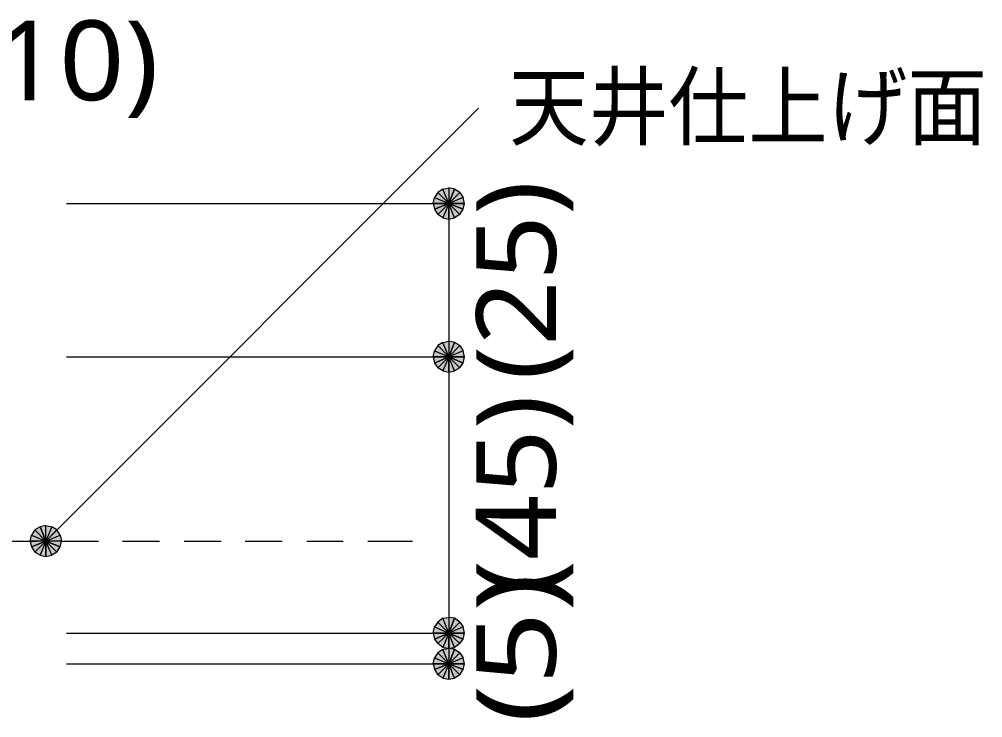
# Model space of a CAD drawing. Header units: millimetres. Extents: x 0 to 420, y 0 to 297.
# Drawn here: x 267.46 to 298.89, y 207.45 to 230.22 of the extents above; entities that cross this region are included whole.
import ezdxf
from ezdxf.enums import TextEntityAlignment as Align

# ---------------------------------------------------------------- set-up
doc = ezdxf.new("R2010")
doc.units = ezdxf.units.MM
doc.styles.add('kst32b', font='NotoSansJP-Variable.ttf')

msp = doc.modelspace()

# ---------------------------------------------------------------- hatches: boundary and pattern name
h = msp.add_hatch(color=7)
h.paths.add_polyline_path([(281.114, 224.578), (281.009, 224.409), (281.474, 224.218), (281.114, 224.578)])
h.paths.add_polyline_path([(281.009, 224.409), (281.474, 224.218), (280.966, 224.218), (281.009, 224.409)])
h.paths.add_polyline_path([(281.474, 224.218), (280.966, 224.218), (281.009, 224.028), (281.474, 224.218)])
h = msp.add_hatch(color=7)
h.paths.add_polyline_path([(281.665, 224.684), (281.474, 224.726), (281.474, 224.218), (281.665, 224.684)])
h.paths.add_polyline_path([(281.474, 224.726), (281.474, 224.218), (281.284, 224.684), (281.474, 224.726)])
h.paths.add_polyline_path([(281.474, 224.218), (281.284, 224.684), (281.114, 224.578), (281.474, 224.218)])
h = msp.add_hatch(color=7)
h.paths.add_polyline_path([(281.982, 224.218), (281.94, 224.409), (281.474, 224.218), (281.982, 224.218)])
h.paths.add_polyline_path([(281.94, 224.409), (281.474, 224.218), (281.834, 224.578), (281.94, 224.409)])
h.paths.add_polyline_path([(281.474, 224.218), (281.834, 224.578), (281.665, 224.684), (281.474, 224.218)])
h = msp.add_hatch(color=7)
h.paths.add_polyline_path([(281.009, 224.028), (281.114, 223.859), (281.474, 224.218), (281.009, 224.028)])
h.paths.add_polyline_path([(281.114, 223.859), (281.474, 224.218), (281.284, 223.753), (281.114, 223.859)])
h.paths.add_polyline_path([(281.474, 224.218), (281.284, 223.753), (281.474, 223.711), (281.474, 224.218)])
h = msp.add_hatch(color=7)
h.paths.add_polyline_path([(281.474, 223.711), (281.665, 223.753), (281.474, 224.218), (281.474, 223.711)])
h.paths.add_polyline_path([(281.665, 223.753), (281.474, 224.218), (281.834, 223.859), (281.665, 223.753)])
h.paths.add_polyline_path([(281.474, 224.218), (281.834, 223.859), (281.94, 224.028), (281.474, 224.218)])
for points in [[(281.94, 224.028), (281.982, 224.218), (281.474, 224.218), (281.94, 224.028)], [(281.94, 219.012), (281.982, 219.223), (281.474, 219.223), (281.94, 219.012)], [(268.139, 213.678), (267.97, 213.572), (268.33, 213.212), (268.139, 213.678)], [(281.94, 210.016), (281.982, 210.206), (281.474, 210.206), (281.94, 210.016)], [(281.94, 209.021), (281.982, 209.211), (281.474, 209.211), (281.94, 209.021)]]:
    msp.add_hatch(color=7).paths.add_polyline_path(points)
h = msp.add_hatch(color=7)
h.paths.add_polyline_path([(281.665, 219.689), (281.474, 219.731), (281.474, 219.223), (281.665, 219.689)])
h.paths.add_polyline_path([(281.474, 219.731), (281.474, 219.223), (281.284, 219.689), (281.474, 219.731)])
h.paths.add_polyline_path([(281.474, 219.223), (281.284, 219.689), (281.114, 219.583), (281.474, 219.223)])
h = msp.add_hatch(color=7)
h.paths.add_polyline_path([(281.114, 219.583), (281.009, 219.414), (281.474, 219.223), (281.114, 219.583)])
h.paths.add_polyline_path([(281.009, 219.414), (281.474, 219.223), (280.966, 219.223), (281.009, 219.414)])
h.paths.add_polyline_path([(281.474, 219.223), (280.966, 219.223), (281.009, 219.012), (281.474, 219.223)])
h = msp.add_hatch(color=7)
h.paths.add_polyline_path([(281.982, 219.223), (281.94, 219.414), (281.474, 219.223), (281.982, 219.223)])
h.paths.add_polyline_path([(281.94, 219.414), (281.474, 219.223), (281.834, 219.583), (281.94, 219.414)])
h.paths.add_polyline_path([(281.474, 219.223), (281.834, 219.583), (281.665, 219.689), (281.474, 219.223)])
h = msp.add_hatch(color=7)
h.paths.add_polyline_path([(281.009, 219.012), (281.114, 218.863), (281.474, 219.223), (281.009, 219.012)])
h.paths.add_polyline_path([(281.114, 218.863), (281.474, 219.223), (281.284, 218.757), (281.114, 218.863)])
h.paths.add_polyline_path([(281.474, 219.223), (281.284, 218.757), (281.474, 218.715), (281.474, 219.223)])
h = msp.add_hatch(color=7)
h.paths.add_polyline_path([(281.474, 218.715), (281.665, 218.757), (281.474, 219.223), (281.474, 218.715)])
h.paths.add_polyline_path([(281.665, 218.757), (281.474, 219.223), (281.834, 218.863), (281.665, 218.757)])
h.paths.add_polyline_path([(281.474, 219.223), (281.834, 218.863), (281.94, 219.012), (281.474, 219.223)])
h = msp.add_hatch(color=7)
h.paths.add_polyline_path([(267.97, 213.572), (267.864, 213.402), (268.33, 213.212), (267.97, 213.572)])
h.paths.add_polyline_path([(267.864, 213.402), (268.33, 213.212), (267.822, 213.212), (267.864, 213.402)])
h.paths.add_polyline_path([(268.33, 213.212), (267.822, 213.212), (267.864, 213.021), (268.33, 213.212)])
h = msp.add_hatch(color=7)
h.paths.add_polyline_path([(268.69, 213.572), (268.52, 213.678), (268.33, 213.212), (268.69, 213.572)])
h.paths.add_polyline_path([(268.52, 213.678), (268.33, 213.212), (268.33, 213.72), (268.52, 213.678)])
h.paths.add_polyline_path([(268.33, 213.212), (268.33, 213.72), (268.139, 213.678), (268.33, 213.212)])
h = msp.add_hatch(color=7)
h.paths.add_polyline_path([(268.796, 213.021), (268.838, 213.212), (268.33, 213.212), (268.796, 213.021)])
h.paths.add_polyline_path([(268.838, 213.212), (268.33, 213.212), (268.796, 213.402), (268.838, 213.212)])
h.paths.add_polyline_path([(268.33, 213.212), (268.796, 213.402), (268.69, 213.572), (268.33, 213.212)])
h = msp.add_hatch(color=7)
h.paths.add_polyline_path([(267.864, 213.021), (267.97, 212.852), (268.33, 213.212), (267.864, 213.021)])
h.paths.add_polyline_path([(267.97, 212.852), (268.33, 213.212), (268.139, 212.746), (267.97, 212.852)])
h.paths.add_polyline_path([(268.33, 213.212), (268.139, 212.746), (268.33, 212.704), (268.33, 213.212)])
h = msp.add_hatch(color=7)
h.paths.add_polyline_path([(268.33, 212.704), (268.52, 212.746), (268.33, 213.212), (268.33, 212.704)])
h.paths.add_polyline_path([(268.52, 212.746), (268.33, 213.212), (268.69, 212.852), (268.52, 212.746)])
h.paths.add_polyline_path([(268.33, 213.212), (268.69, 212.852), (268.796, 213.021), (268.33, 213.212)])
h = msp.add_hatch(color=7)
h.paths.add_polyline_path([(281.665, 210.693), (281.474, 210.714), (281.474, 210.206), (281.665, 210.693)])
h.paths.add_polyline_path([(281.474, 210.714), (281.474, 210.206), (281.284, 210.693), (281.474, 210.714)])
h.paths.add_polyline_path([(281.474, 210.206), (281.284, 210.693), (281.114, 210.566), (281.474, 210.206)])
h = msp.add_hatch(color=7)
h.paths.add_polyline_path([(281.982, 210.206), (281.94, 210.418), (281.474, 210.206), (281.982, 210.206)])
h.paths.add_polyline_path([(281.94, 210.418), (281.474, 210.206), (281.834, 210.566), (281.94, 210.418)])
h.paths.add_polyline_path([(281.474, 210.206), (281.834, 210.566), (281.665, 210.693), (281.474, 210.206)])
h = msp.add_hatch(color=7)
h.paths.add_polyline_path([(281.114, 210.566), (281.009, 210.418), (281.474, 210.206), (281.114, 210.566)])
h.paths.add_polyline_path([(281.009, 210.418), (281.474, 210.206), (280.966, 210.206), (281.009, 210.418)])
h.paths.add_polyline_path([(281.474, 210.206), (280.966, 210.206), (281.009, 210.016), (281.474, 210.206)])
h = msp.add_hatch(color=7)
h.paths.add_polyline_path([(281.009, 210.016), (281.114, 209.867), (281.474, 210.206), (281.009, 210.016)])
h.paths.add_polyline_path([(281.114, 209.867), (281.474, 210.206), (281.284, 209.74), (281.114, 209.867)])
h.paths.add_polyline_path([(281.474, 210.206), (281.284, 209.74), (281.474, 209.719), (281.474, 210.206)])
h = msp.add_hatch(color=7)
h.paths.add_polyline_path([(281.474, 209.719), (281.665, 209.74), (281.474, 210.206), (281.474, 209.719)])
h.paths.add_polyline_path([(281.665, 209.74), (281.474, 210.206), (281.834, 209.867), (281.665, 209.74)])
h.paths.add_polyline_path([(281.474, 210.206), (281.834, 209.867), (281.94, 210.016), (281.474, 210.206)])
h = msp.add_hatch(color=7)
h.paths.add_polyline_path([(281.665, 209.677), (281.474, 209.719), (281.474, 209.211), (281.665, 209.677)])
h.paths.add_polyline_path([(281.474, 209.719), (281.474, 209.211), (281.284, 209.677), (281.474, 209.719)])
h.paths.add_polyline_path([(281.474, 209.211), (281.284, 209.677), (281.114, 209.571), (281.474, 209.211)])
h = msp.add_hatch(color=7)
h.paths.add_polyline_path([(281.982, 209.211), (281.94, 209.402), (281.474, 209.211), (281.982, 209.211)])
h.paths.add_polyline_path([(281.94, 209.402), (281.474, 209.211), (281.834, 209.571), (281.94, 209.402)])
h.paths.add_polyline_path([(281.474, 209.211), (281.834, 209.571), (281.665, 209.677), (281.474, 209.211)])
h = msp.add_hatch(color=7)
h.paths.add_polyline_path([(281.114, 209.571), (281.009, 209.402), (281.474, 209.211), (281.114, 209.571)])
h.paths.add_polyline_path([(281.009, 209.402), (281.474, 209.211), (280.966, 209.211), (281.009, 209.402)])
h.paths.add_polyline_path([(281.474, 209.211), (280.966, 209.211), (281.009, 209.021), (281.474, 209.211)])
h = msp.add_hatch(color=7)
h.paths.add_polyline_path([(281.009, 209.021), (281.114, 208.851), (281.474, 209.211), (281.009, 209.021)])
h.paths.add_polyline_path([(281.114, 208.851), (281.474, 209.211), (281.284, 208.746), (281.114, 208.851)])
h.paths.add_polyline_path([(281.474, 209.211), (281.284, 208.746), (281.474, 208.703), (281.474, 209.211)])
h = msp.add_hatch(color=7)
h.paths.add_polyline_path([(281.474, 208.703), (281.665, 208.746), (281.474, 209.211), (281.474, 208.703)])
h.paths.add_polyline_path([(281.665, 208.746), (281.474, 209.211), (281.834, 208.851), (281.665, 208.746)])
h.paths.add_polyline_path([(281.474, 209.211), (281.834, 208.851), (281.94, 209.021), (281.474, 209.211)])

# ---------------------------------------------------------------- linework, layer by layer
at = {"lineweight": 13}
for points in [[(282.448, 227.33), (268.33, 213.212)], [(269.007, 224.218), (281.474, 224.218)], [(281.474, 224.218), (281.474, 219.223), (281.474, 210.206)], [(269.007, 219.223), (281.474, 219.223)], [(266.594, 213.212), (268.034, 213.212)], [(268.838, 213.212), (270.044, 213.212)], [(270.828, 213.212), (272.034, 213.212)], [(272.838, 213.212), (274.045, 213.212)], [(274.828, 213.212), (276.035, 213.212)], [(276.839, 213.212), (278.024, 213.212)], [(278.829, 213.212), (280.289, 213.212)], [(269.007, 210.206), (281.474, 210.206)], [(281.474, 210.206), (281.474, 209.211)], [(269.007, 209.211), (281.517, 209.211)]]:
    msp.add_lwpolyline(points, dxfattribs=at)
at = {"lineweight": 0}
for points in [[(281.114, 224.578), (281.009, 224.409), (281.474, 224.218)], [(281.474, 224.218), (281.284, 224.684), (281.114, 224.578)], [(281.474, 224.726), (281.474, 224.218), (281.284, 224.684)], [(281.665, 224.684), (281.474, 224.726), (281.474, 224.218)], [(281.474, 224.218), (281.834, 224.578), (281.665, 224.684)], [(281.94, 224.409), (281.474, 224.218), (281.834, 224.578)], [(281.009, 224.409), (281.474, 224.218), (280.966, 224.218)], [(281.474, 224.218), (280.966, 224.218), (281.009, 224.028)], [(281.009, 224.028), (281.114, 223.859), (281.474, 224.218)], [(281.114, 223.859), (281.474, 224.218), (281.284, 223.753)], [(281.474, 224.218), (281.284, 223.753), (281.474, 223.711)], [(281.982, 224.218), (281.94, 224.409), (281.474, 224.218)], [(281.474, 223.711), (281.665, 223.753), (281.474, 224.218)], [(281.665, 223.753), (281.474, 224.218), (281.834, 223.859)], [(281.474, 224.218), (281.834, 223.859), (281.94, 224.028)], [(281.94, 224.028), (281.982, 224.218), (281.474, 224.218)], [(281.474, 219.731), (281.474, 219.223), (281.284, 219.689)], [(281.665, 219.689), (281.474, 219.731), (281.474, 219.223)], [(281.009, 219.414), (281.474, 219.223), (280.966, 219.223)], [(281.114, 219.583), (281.009, 219.414), (281.474, 219.223)], [(281.474, 219.223), (281.284, 219.689), (281.114, 219.583)], [(281.474, 219.223), (281.834, 219.583), (281.665, 219.689)], [(281.94, 219.414), (281.474, 219.223), (281.834, 219.583)], [(281.982, 219.223), (281.94, 219.414), (281.474, 219.223)], [(281.474, 219.223), (280.966, 219.223), (281.009, 219.012)], [(281.009, 219.012), (281.114, 218.863), (281.474, 219.223)], [(281.114, 218.863), (281.474, 219.223), (281.284, 218.757)], [(281.474, 219.223), (281.284, 218.757), (281.474, 218.715)], [(281.474, 218.715), (281.665, 218.757), (281.474, 219.223)], [(281.665, 218.757), (281.474, 219.223), (281.834, 218.863)], [(281.474, 219.223), (281.834, 218.863), (281.94, 219.012)], [(281.94, 219.012), (281.982, 219.223), (281.474, 219.223)], [(267.97, 213.572), (267.864, 213.402), (268.33, 213.212)], [(268.139, 213.678), (267.97, 213.572), (268.33, 213.212)], [(268.33, 213.212), (268.33, 213.72), (268.139, 213.678)], [(268.52, 213.678), (268.33, 213.212), (268.33, 213.72)], [(268.69, 213.572), (268.52, 213.678), (268.33, 213.212)], [(268.33, 213.212), (268.796, 213.402), (268.69, 213.572)], [(267.864, 213.402), (268.33, 213.212), (267.822, 213.212)], [(268.33, 213.212), (267.822, 213.212), (267.864, 213.021)], [(267.864, 213.021), (267.97, 212.852), (268.33, 213.212)], [(267.97, 212.852), (268.33, 213.212), (268.139, 212.746)], [(268.33, 213.212), (268.139, 212.746), (268.33, 212.704)], [(268.838, 213.212), (268.33, 213.212), (268.796, 213.402)], [(268.33, 212.704), (268.52, 212.746), (268.33, 213.212)], [(268.52, 212.746), (268.33, 213.212), (268.69, 212.852)], [(268.33, 213.212), (268.69, 212.852), (268.796, 213.021)], [(268.796, 213.021), (268.838, 213.212), (268.33, 213.212)], [(281.474, 210.206), (281.284, 210.693), (281.114, 210.566)], [(281.474, 210.714), (281.474, 210.206), (281.284, 210.693)], [(281.665, 210.693), (281.474, 210.714), (281.474, 210.206)], [(281.474, 210.206), (281.834, 210.566), (281.665, 210.693)], [(281.009, 210.418), (281.474, 210.206), (280.966, 210.206)], [(281.114, 210.566), (281.009, 210.418), (281.474, 210.206)], [(281.94, 210.418), (281.474, 210.206), (281.834, 210.566)], [(281.982, 210.206), (281.94, 210.418), (281.474, 210.206)], [(281.474, 210.206), (280.966, 210.206), (281.009, 210.016)], [(281.009, 210.016), (281.114, 209.867), (281.474, 210.206)], [(281.114, 209.867), (281.474, 210.206), (281.284, 209.74)], [(281.474, 210.206), (281.284, 209.74), (281.474, 209.719)], [(281.474, 209.719), (281.665, 209.74), (281.474, 210.206)], [(281.665, 209.74), (281.474, 210.206), (281.834, 209.867)], [(281.474, 210.206), (281.834, 209.867), (281.94, 210.016)], [(281.94, 210.016), (281.982, 210.206), (281.474, 210.206)], [(281.474, 209.211), (281.284, 209.677), (281.114, 209.571)], [(281.474, 209.719), (281.474, 209.211), (281.284, 209.677)], [(281.665, 209.677), (281.474, 209.719), (281.474, 209.211)], [(281.474, 209.211), (281.834, 209.571), (281.665, 209.677)], [(281.009, 209.402), (281.474, 209.211), (280.966, 209.211)], [(281.114, 209.571), (281.009, 209.402), (281.474, 209.211)], [(281.94, 209.402), (281.474, 209.211), (281.834, 209.571)], [(281.982, 209.211), (281.94, 209.402), (281.474, 209.211)], [(281.474, 209.211), (280.966, 209.211), (281.009, 209.021)], [(281.009, 209.021), (281.114, 208.851), (281.474, 209.211)], [(281.114, 208.851), (281.474, 209.211), (281.284, 208.746)], [(281.474, 209.211), (281.284, 208.746), (281.474, 208.703)], [(281.474, 208.703), (281.665, 208.746), (281.474, 209.211)], [(281.665, 208.746), (281.474, 209.211), (281.834, 208.851)], [(281.474, 209.211), (281.834, 208.851), (281.94, 209.021)], [(281.94, 209.021), (281.982, 209.211), (281.474, 209.211)]]:
    msp.add_lwpolyline(points, close=True, dxfattribs=at)

# ---------------------------------------------------------------- texts
at = {"style": 'kst32b'}
for s, height, p, p2 in [('(10)', 2.5989, (265.515, 227.584), (272.012, 227.584)), ('天井仕上げ面', 2.0791, (283.443, 226.335), (299.036, 226.335)), ('(25)', 2.5989, (284.967, 218.461), (284.967, 224.958)), ('(45)', 2.5989, (284.967, 211.476), (284.967, 217.973)), ('(5)', 2.5989, (284.967, 207.285), (284.967, 212.158))]:
    msp.add_text(s, height=height, dxfattribs=at).set_placement(p, p2, align=Align.FIT)

doc.saveas('drawing.dxf')
